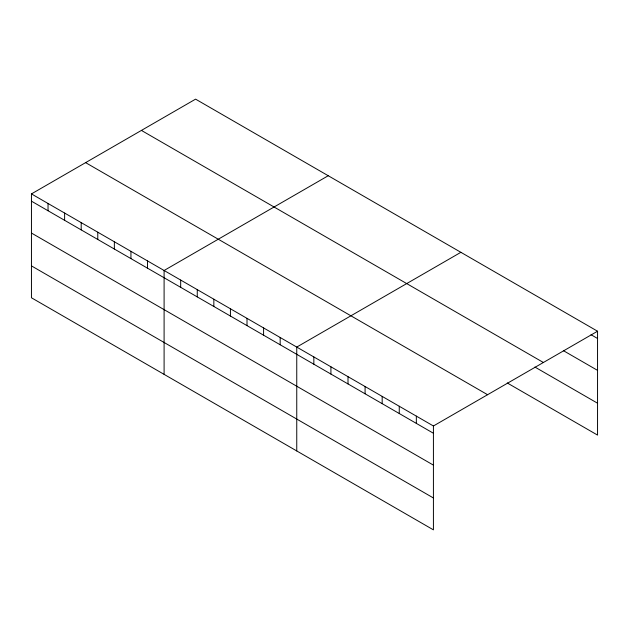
<?xml version="1.0" encoding="UTF-8"?>
<svg xmlns="http://www.w3.org/2000/svg" width="629" height="629" viewBox="0 0 629 629"><rect width="100%" height="100%" fill="white"/><g stroke="black" fill="none" stroke-linecap="round" stroke-linejoin="round"><path stroke-width="0.94" d="M433.42 465.13L433.42 425.982L31.45 193.905L31.45 297.776L433.42 529.854L433.42 465.13L31.45 233.052M507.249 382.959L597.55 435.095L597.55 331.224L195.58 99.146L31.45 193.905M328.228 175.735L164.098 270.494L164.098 374.357M460.876 252.315L296.754 347.074L296.754 450.946M433.42 425.982L597.55 331.224M591.04 334.73L597.55 338.488M563.38 350.644L597.55 370.371M141.415 130.415L543.385 362.493M534.909 367.053L597.55 403.213M85.615 162.636L487.585 394.713M31.45 201.17L433.42 433.247M31.45 265.894L433.42 497.971M416.343 416.123L416.343 423.38M399.258 406.255L399.258 413.52M382.173 396.396L382.173 403.653M365.087 386.528L365.087 393.793M348.002 376.669L348.002 383.926M330.917 366.801L330.917 374.066M313.84 356.942L313.84 364.207M280.172 337.506L280.172 344.763M263.59 327.929L263.59 335.194M247.008 318.36L247.008 325.618M230.426 308.784L230.426 316.049M213.844 299.207L213.844 306.472M197.262 289.639L197.262 296.904M180.68 280.062L180.68 287.327M147.516 260.917L147.516 268.182M130.942 251.341L130.942 258.605M114.36 241.772L114.36 249.037M97.778 232.195L97.778 239.46M81.196 222.627L81.196 229.892M64.614 213.05L64.614 220.315M48.032 203.482L48.032 210.739"/></g></svg>
